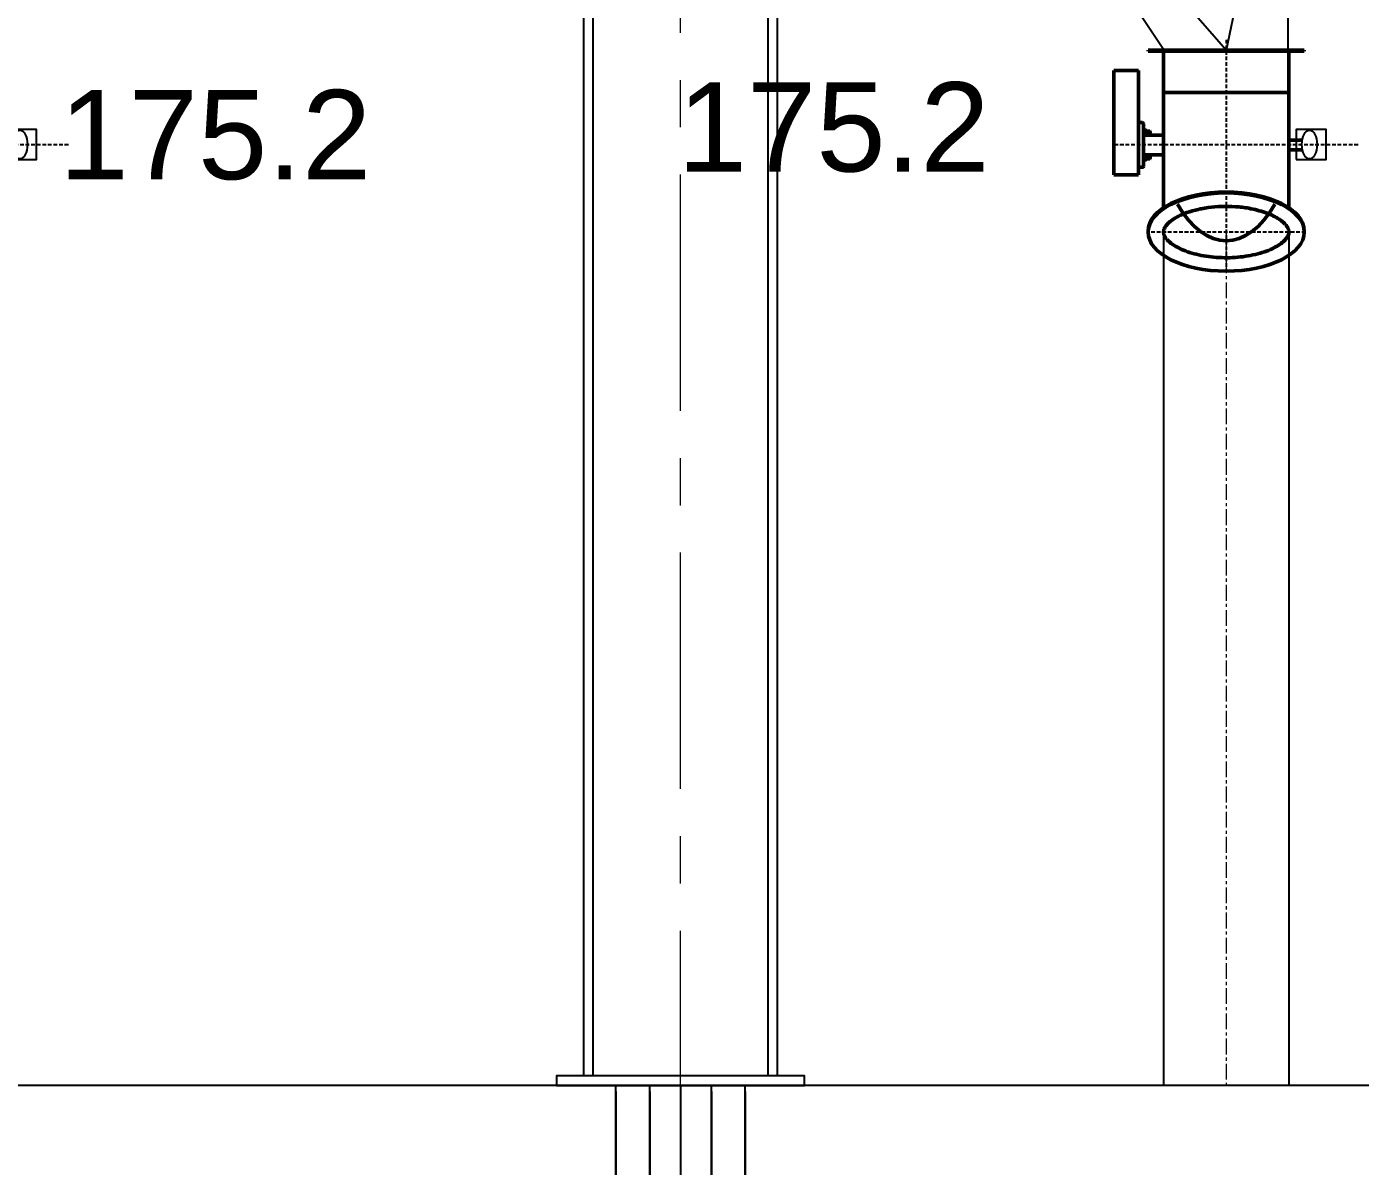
# Model space of a CAD drawing. Header units: millimetres. Extents: x 3220 to 226993, y 817 to 176024.
# Drawn here: x 81305 to 83993, y 39978 to 42275 of the extents above; entities that cross this region are included whole.
import ezdxf

# ---------------------------------------------------------------- set-up
doc = ezdxf.new("R2010")
doc.units = ezdxf.units.MM
doc.linetypes.add('AXES', pattern=[50.8, 31.75, -6.35, 6.35, -6.35])
doc.linetypes.add('GESTRICHELT2', pattern=[0.375, 0.25, -0.125])
for name, color, linetype, lineweight in [('Axe', 1, 'AXES', 9), ('DESSIN', 7, 'Continuous', 25), ('Mittellinie (ISO)', 7, 'Continuous', 25), ('Mittelpunktmarkierung (ISO)', 7, 'Continuous', 25), ('Sichtbar (ISO)', 7, 'Continuous', 50)]:
    doc.layers.add(name, color=color, linetype=linetype, lineweight=lineweight)
doc.layers.add('Repère', color=76, linetype='Continuous')
doc.styles.get("Standard").update_dxf_attribs({"font": 'arial.ttf'})

# ---------------------------------------------------------------- blocks, each defined once
blk = doc.blocks.new('cel3x3x9')
at = {"layer": 'Axe', "lineweight": -3, "ltscale": 25}
for p, q in [((0, 9000), (0, 0)), ((3000, 9000), (3000, 0))]:
    blk.add_line(p, q, dxfattribs=at)
at = {"layer": 'DESSIN', "color": 4}
for p, q in [((3130.5, 9000), (-130.5, 9000)), ((-130.5, 0), (-130.5, 9000)), ((-130.5, 8988), (-130.5, 0)), ((-62.1, 0), (-62.1, 9000)), ((-62.1, 8988), (-62.1, 0)), ((62.1, 0), (62.1, 9000)), ((62.1, 8988), (62.1, 0)), ((130.5, 0), (130.5, 9000)), ((130.5, 8988), (130.5, 0)), ((2869.5, 0), (2869.5, 9000)), ((2869.5, 8988), (2869.5, 0)), ((2937.9, 0), (2937.9, 9000)), ((2937.9, 8988), (2937.9, 0)), ((3062.1, 0), (3062.1, 9000)), ((3062.1, 8988), (3062.1, 0)), ((3130.5, 0), (3130.5, 9000)), ((3130.5, 8988), (3130.5, 0))]:
    blk.add_line(p, q, dxfattribs=at)
blk = doc.blocks.new('section 9-7')
for points in [[(6195, 26000), (6195, 21020), (5805, 21020), (5805, 26000)], [(5824, 21020), (5824, 26000), (6176, 26000), (6176, 21020)], [(5750, 21000), (6250, 21000), (6250, 21020), (5750, 21020)]]:
    blk.add_lwpolyline(points, close=True)
at = {"layer": 'Axe', "ltscale": 15}
blk.add_line((6000, -500), (6000, 33046.2), dxfattribs=at)
for p in [(3000, 12000), (6000, 12000)]:
    blk.add_blockref('cel3x3x9', p)
blk = doc.blocks.new('116.1 L')
at = {"color": 5}
blk.add_lwpolyline([(141.3, -220), (201.3, -220), (201.3, -160), (141.3, -160)], close=True, dxfattribs=at)
blk.add_ellipse((167.9, -190), major_axis=(0, 28.8), ratio=0.528114, dxfattribs=at)
at = {"layer": 'Mittellinie (ISO)', "color": 3, "linetype": 'GESTRICHELT2', "ltscale": 30}
blk.add_line((265.8, -191), (-226.5, -191), dxfattribs=at)
at = {"layer": 'Mittelpunktmarkierung (ISO)', "color": 3, "linetype": 'GESTRICHELT2', "ltscale": 30}
for p, q in [((0, 20.9), (0, -445.2)), ((160, -366.5), (-160, -366.5))]:
    blk.add_line(p, q, dxfattribs=at)
at = {"layer": 'Sichtbar (ISO)', "color": 0, "linetype": 'Continuous', "ltscale": 30}
for p, q in [((-157.5, 0), (157.5, 0)), ((-157.5, 0), (-157.5, -2)), ((157.5, 0), (157.5, -2)), ((157.5, -2), (-157.5, -2)), ((-126.5, -85), (-126.5, -2)), ((126.5, -2), (126.5, -85)), ((-176.5, -41), (-226.5, -41)), ((-226.5, -45), (-226.5, -251)), ((-176.5, -41), (-176.5, -45)), ((-176.5, -251), (-176.5, -45)), ((-126.5, -85), (0, -85)), ((-126.5, -317.8), (-126.5, -85)), ((0, -85), (126.5, -85)), ((126.5, -317.8), (126.5, -85)), ((-174.5, -146), (-168.5, -146)), ((-166.5, -148), (-166.5, -234)), ((-166.5, -161.8), (-166.2, -161.3)), ((-162.1, -161.2), (-165.7, -161.2)), ((-162.1, -161.3), (-165.7, -161.3)), ((-161.3, -161.8), (-161.6, -161.3)), ((-166.5, -170.7), (-166.2, -171.3)), ((-166.5, -171), (-166.3, -171)), ((-162.1, -166.3), (-165.7, -166.3)), ((-162.1, -171.3), (-165.7, -171.3)), ((-161.3, -170.7), (-161.6, -171.3)), ((-161.5, -171), (-126.5, -171)), ((-161.3, -170.7), (-161.3, -161.8)), ((-161.3, -163.3), (-154, -163.3)), ((-161.3, -169.3), (-154, -169.3)), ((-154, -169.3), (-154, -163.3)), ((-153.5, -163.8), (-154, -163.3)), ((-153.5, -168.8), (-154, -169.3)), ((-153.5, -163.8), (-153.5, -168.8)), ((-166.5, -211.3), (-166.2, -210.7)), ((-166.5, -211), (-166.3, -211)), ((-162.1, -210.7), (-165.7, -210.7)), ((-161.3, -211.3), (-161.6, -210.7)), ((-161.5, -211), (-126.5, -211)), ((-161.3, -220.2), (-161.3, -211.3)), ((-161.3, -212.7), (-154.3, -212.7)), ((-154.3, -218.7), (-154.3, -212.7)), ((-153.8, -213.2), (-154.3, -212.7)), ((-154.3, -212.7), (-154, -212.7)), ((-154, -213), (-154, -212.7)), ((-153.5, -213.2), (-154, -212.7)), ((-153.8, -213.2), (-153.8, -218.2)), ((-153.5, -213.2), (-153.5, -218.2)), ((-174.5, -236), (-168.5, -236)), ((-166.5, -220.2), (-166.2, -220.7)), ((-162.1, -215.7), (-165.7, -215.7)), ((-162.1, -220.7), (-165.7, -220.7)), ((-162.1, -220.8), (-165.7, -220.8)), ((-161.3, -220.2), (-161.6, -220.7)), ((-161.3, -218.7), (-154.3, -218.7)), ((-153.8, -218.2), (-154.3, -218.7)), ((-154.3, -218.7), (-154, -218.7)), ((-153.5, -218.2), (-154, -218.7)), ((-154, -218.7), (-154, -218.5)), ((-226.5, -251), (-176.5, -251))]:
    blk.add_line(p, q, dxfattribs=at)
at = {"layer": 'Sichtbar (ISO)', "color": 1, "linetype": 'Continuous', "ltscale": 30}
for p, q in [((-226.5, -45), (-226.5, -41)), ((-157.5, -366.5), (-157.5, -364.7)), ((157.5, -366.5), (157.5, -364.7))]:
    blk.add_line(p, q, dxfattribs=at)
at = {"layer": 'Sichtbar (ISO)', "color": 5, "linetype": 'Continuous', "ltscale": 30}
for p, q in [((153.4, -181), (126.5, -181)), ((153.8, -201), (126.5, -201))]:
    blk.add_line(p, q, dxfattribs=at)
at = {"layer": 'Sichtbar (ISO)', "color": 0, "linetype": 'Continuous', "ltscale": 30}
for centre, start, end in [((-174.5, -148), 90, 180), ((-168.5, -148), 0, 90), ((-174.5, -234), 180, 270), ((-168.5, -234), 270, 0)]:
    blk.add_arc(centre, 2, start, end, dxfattribs=at)
for centre, major_axis, start_param, end_param in [((0, -364.7), (-157.5, 0), 3.141593, 6.283185), ((0, -85), (0, 299), 2.423505, 3.85968)]:
    blk.add_ellipse(centre, major_axis=major_axis, ratio=0.5, start_param=start_param, end_param=end_param, dxfattribs=at)
blk.add_ellipse((0, -366.5), major_axis=(157.5, 0), ratio=0.5, dxfattribs=at)
for points, weights in [([(-165.7, -161.2), (-166.6, -161.3), (-165.7, -161.3)], [1, 1.15470053838, 1]), ([(-165.7, -161.3), (-166.6, -163.8), (-165.7, -166.3)], [1, 1.15470053838, 1]), ([(-162.1, -161.3), (-161.2, -161.3), (-162.1, -161.2)], [1, 1.15470053838, 1]), ([(-162.1, -166.3), (-161.2, -163.8), (-162.1, -161.3)], [1, 1.15470053838, 1]), ([(-165.7, -166.3), (-166.6, -168.8), (-165.7, -171.3)], [1, 1.15470053838, 1]), ([(-165.7, -171.3), (-166.2, -171.3), (-166.2, -171.3)], [1, 1.07645155705, 1.07733982729]), ([(-162.1, -171.3), (-161.2, -168.8), (-162.1, -166.3)], [1, 1.15470053838, 1]), ([(-161.6, -171.3), (-161.6, -171.3), (-162.1, -171.3)], [1.07733982729, 1.07645155705, 1]), ([(-165.7, -210.7), (-166.6, -213.2), (-165.7, -215.7)], [1, 1.15470053838, 1]), ([(-166.2, -210.7), (-166.2, -210.7), (-165.7, -210.7)], [1.07734785991, 1.07691857703, 1]), ([(-162.1, -215.7), (-161.2, -213.2), (-162.1, -210.7)], [1, 1.15470053838, 1]), ([(-162.1, -210.7), (-161.6, -210.7), (-161.6, -210.7)], [1, 1.07691857703, 1.07734785991]), ([(-165.7, -215.7), (-166.6, -218.2), (-165.7, -220.7)], [1, 1.15470053838, 1]), ([(-165.7, -220.7), (-166.6, -220.7), (-165.7, -220.8)], [1, 1.15470053838, 1]), ([(-162.1, -220.7), (-161.2, -218.2), (-162.1, -215.7)], [1, 1.15470053838, 1]), ([(-162.1, -220.8), (-161.2, -220.7), (-162.1, -220.7)], [1, 1.15470053838, 1])]:
    blk.add_rational_spline(points, weights, degree=2, dxfattribs=at)
blk.add_open_spline([(126.5, -366.5), (126.5, -365.6), (126.4, -364.7), (126.1, -362.9), (125.8, -362), (125.1, -359.9), (124.6, -358.8), (123.3, -356.5), (122.5, -355.2), (120.6, -352.6), (119.4, -351.3), (116.7, -348.5), (115.2, -347.1), (110.8, -343.5), (107.7, -341.2), (100.7, -336.9), (96.7, -334.7), (88.1, -330.7), (83.4, -328.8), (73.5, -325.3), (68.2, -323.7), (57.1, -320.8), (51.3, -319.6), (36.7, -317), (27.6, -315.9), (9.3, -314.7), (0, -314.6), (-18.5, -315.2), (-27.7, -316), (-45.5, -318.4), (-54.1, -320.1), (-70.2, -324.2), (-77.8, -326.6), (-90, -331.5), (-94.9, -333.8), (-103.7, -338.6), (-107.5, -341.1), (-113.5, -345.6), (-115.8, -347.6), (-119.6, -351.5), (-121.2, -353.4), (-123.4, -356.5), (-124.1, -357.9), (-125.3, -360.4), (-125.7, -361.5), (-126.3, -363.7), (-126.4, -364.7), (-126.5, -366.7), (-126.5, -367.6), (-126.2, -369.7), (-125.9, -370.7), (-125.1, -373), (-124.5, -374.3), (-123, -377), (-122, -378.4), (-119.6, -381.4), (-118.2, -383), (-114.8, -386.1), (-112.9, -387.8), (-108.6, -391), (-106.2, -392.7), (-99.6, -396.7), (-95, -399.1), (-85, -403.5), (-79.6, -405.6), (-68, -409.3), (-61.8, -411), (-48.9, -413.8), (-42.1, -415), (-28.4, -416.8), (-21.3, -417.5), (-7, -418.2), (0.2, -418.3), (14.5, -417.9), (21.6, -417.4), (35.6, -416), (42.5, -414.9), (55.7, -412.4), (62.1, -410.9), (74.2, -407.4), (79.9, -405.5), (90.4, -401.2), (95.3, -398.9), (103.9, -394.2), (107.8, -391.7), (113.7, -387.2), (115.9, -385.2), (119.7, -381.3), (121.2, -379.5), (123.4, -376.3), (124.2, -374.9), (125.3, -372.5), (125.7, -371.3), (126.3, -369.2), (126.4, -368.2), (126.5, -366.9), (126.5, -366.7), (126.5, -366.5)], degree=3, knots=[0, 0, 0, 0, 0.090094, 0.090094, 0.180188, 0.180188, 0.270282, 0.270282, 0.360376, 0.360376, 0.450471, 0.450471, 0.540565, 0.540565, 0.679411, 0.679411, 0.818258, 0.818258, 0.957105, 0.957105, 1.095951, 1.095951, 1.234798, 1.234798, 1.436479, 1.436479, 1.638161, 1.638161, 1.839842, 1.839842, 2.041524, 2.041524, 2.243205, 2.243205, 2.400484, 2.400484, 2.557763, 2.557763, 2.683137, 2.683137, 2.80851, 2.80851, 2.910576, 2.910576, 3.012642, 3.012642, 3.114708, 3.114708, 3.216774, 3.216774, 3.31884, 3.31884, 3.420906, 3.420906, 3.522971, 3.522971, 3.625037, 3.625037, 3.727103, 3.727103, 3.829169, 3.829169, 3.985253, 3.985253, 4.141337, 4.141337, 4.29742, 4.29742, 4.453504, 4.453504, 4.609588, 4.609588, 4.765671, 4.765671, 4.921755, 4.921755, 5.077839, 5.077839, 5.233923, 5.233923, 5.390006, 5.390006, 5.54609, 5.54609, 5.702174, 5.702174, 5.827304, 5.827304, 5.952435, 5.952435, 6.054335, 6.054335, 6.156235, 6.156235, 6.258136, 6.258136, 6.283185, 6.283185, 6.283185, 6.283185], dxfattribs=at)
blk = doc.blocks.new('155.2 L')
blk.add_blockref('116.1 L', (0, 0))

msp = doc.modelspace()

# ---------------------------------------------------------------- linework, layer by layer
at = {"color": 30}
for p, q in [((83596.5, 41860.2), (83596.5, 40141)), ((83849.5, 41860.2), (83849.5, 40141))]:
    msp.add_line(p, q, dxfattribs=at)
msp.add_lwpolyline([(83848, 42828), (83198, 42828), (83598, 42227.8), (83848, 42227.8), (83848, 42828), (83723, 42227.8), (83198, 42828)], dxfattribs=at)
at = {"layer": 'Axe'}
msp.add_line((83723, 41861.3), (83723, 40141), dxfattribs=at)

# ---------------------------------------------------------------- block references
for name, p in [('section 9-7', (76623, 19141)), ('155.2 L', (81123, 42227.8)), ('155.2 L', (83723, 42227.8))]:
    msp.add_blockref(name, p)

# ---------------------------------------------------------------- texts
at = {"layer": 'Repère', "char_height": 180, "attachment_point": 1}
for insert in [(82617, 42163.3), (81370.4, 42147.8)]:
    msp.add_mtext_dynamic_manual_height_columns('175.2', width=631.382, gutter_width=12.5, heights=[0], dxfattribs=dict(at, insert=insert))

doc.saveas('drawing.dxf')
